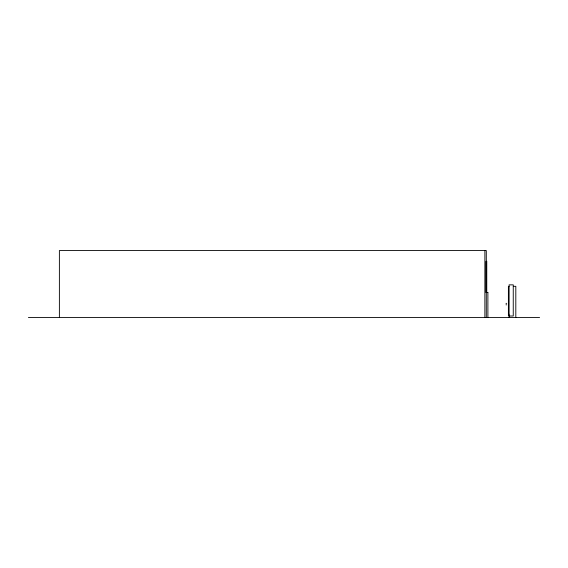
<?xml version="1.0" encoding="UTF-8"?>
<svg xmlns="http://www.w3.org/2000/svg" width="568" height="568" viewBox="0 0 568 568"><rect width="100%" height="100%" fill="white"/><g stroke="black" fill="none" stroke-linecap="round" stroke-linejoin="round"><path stroke-width="0.85" d="M513.294 286.308L515.815 286.308L515.815 317.455M509.098 286.584L508.403 286.584L508.403 315.73L509.098 315.73M486.293 292.534L487.905 292.534M505.996 303.362L506.663 303.362M505.996 304.81L506.663 304.81M508.403 314.274L509.098 314.274M509.098 316.007L513.252 316.007L513.252 284.859L509.098 284.859L509.098 317.455M28.4 317.455L539.6 317.455M487.891 292.534L487.905 317.455M486.762 261.188L486.762 292.442M486.293 317.455L486.293 250.545L59.384 250.545L59.384 317.455M485.974 261.386L485.974 292.534M484.88 250.545L484.88 317.455"/></g></svg>
